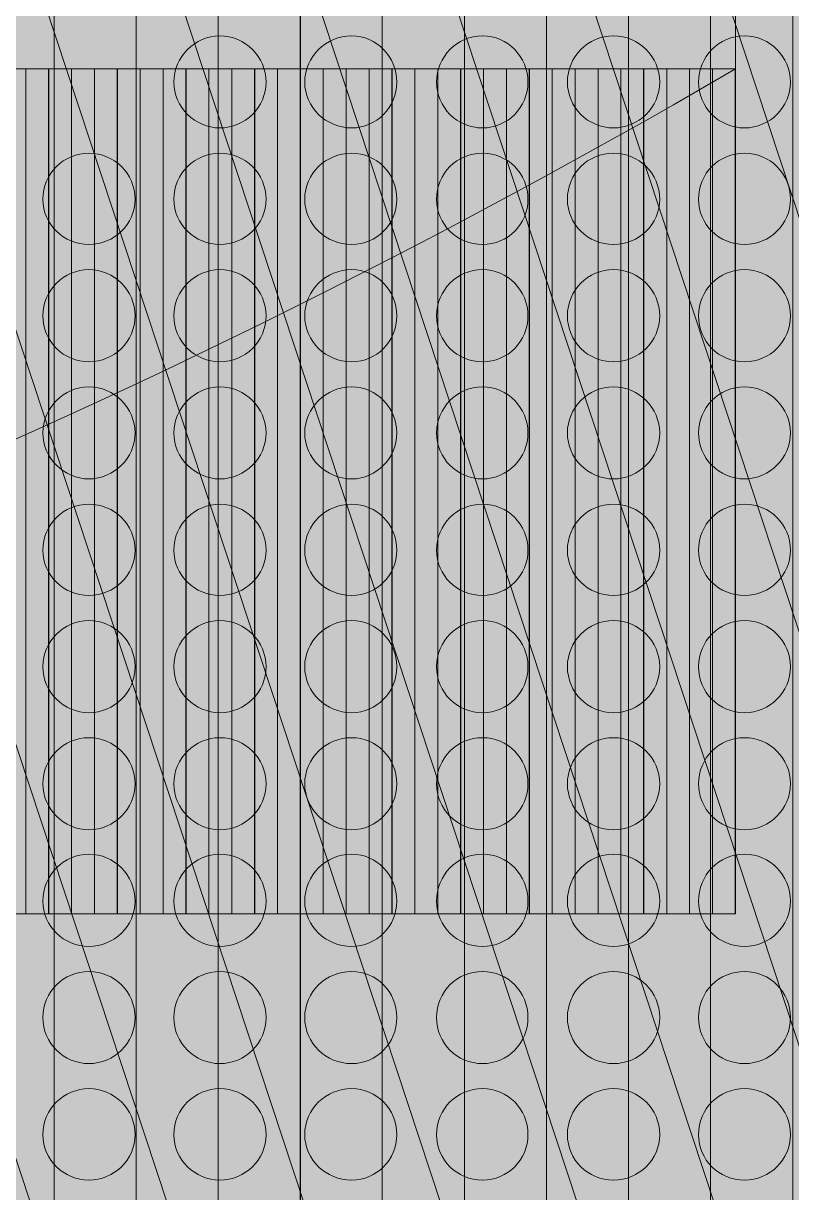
# Model space of a CAD drawing. Header units: inches. Extents: x 243 to 900, y -519 to -86.
# Drawn here: x 530.91 to 545.41, y -261.66 to -239.6 of the extents above; entities that cross this region are included whole.
import ezdxf

# ---------------------------------------------------------------- set-up
doc = ezdxf.new("R2010")
doc.units = ezdxf.units.IN
doc.header["$MEASUREMENT"] = 0
doc.layers.add('Layer 1', color=7, linetype='Continuous')

# ---------------------------------------------------------------- blocks, each defined once
blk = doc.blocks.new('block 3')
at = {"layer": 'Layer 1', "lineweight": 0}
blk.add_open_spline([(898.138, -484.267), (898.138, -494.991), (889.368, -503.763), (878.645, -503.763), (878.645, -503.763), (266.12, -503.763), (266.12, -503.763), (255.397, -503.763), (246.624, -494.991), (246.624, -484.267), (246.624, -484.267), (246.624, -108.507), (246.624, -108.507), (246.624, -97.783), (255.397, -89.011), (266.12, -89.011), (266.12, -89.011), (878.645, -89.011), (878.645, -89.011), (889.368, -89.011), (898.138, -97.783), (898.138, -108.507), (898.138, -108.507), (898.138, -484.267), (898.138, -484.267)], degree=3, knots=[0, 0, 0, 0, 1, 1, 1, 2, 2, 2, 3, 3, 3, 4, 4, 4, 5, 5, 5, 6, 6, 6, 7, 7, 7, 8, 8, 8, 8], dxfattribs=at)
blk = doc.blocks.new('block 2')
at = {"layer": 'Layer 1'}
blk.add_blockref('block 3', (0, 0), dxfattribs=at)
blk = doc.blocks.new('block 51')
at = {"layer": 'Layer 1', "lineweight": 0}
for points in [[(535.486, -240.703), (535.486, -241.174), (535.089, -241.569), (534.616, -241.569), (534.143, -241.569), (533.746, -241.174), (533.746, -240.703), (533.746, -240.228), (534.143, -239.831), (534.616, -239.831), (535.089, -239.831), (535.486, -240.228), (535.486, -240.703)], [(537.955, -240.703), (537.955, -241.174), (537.572, -241.569), (537.104, -241.569), (536.615, -241.569), (536.216, -241.174), (536.216, -240.703), (536.216, -240.228), (536.615, -239.831), (537.104, -239.831), (537.572, -239.831), (537.955, -240.228), (537.955, -240.703)], [(540.43, -240.703), (540.43, -241.174), (540.049, -241.569), (539.573, -241.569), (539.087, -241.569), (538.706, -241.174), (538.706, -240.703), (538.706, -240.228), (539.087, -239.831), (539.573, -239.831), (540.049, -239.831), (540.43, -240.228), (540.43, -240.703)], [(542.918, -240.703), (542.918, -241.174), (542.521, -241.569), (542.048, -241.569), (541.559, -241.569), (541.175, -241.174), (541.175, -240.703), (541.175, -240.228), (541.559, -239.831), (542.048, -239.831), (542.521, -239.831), (542.918, -240.228), (542.918, -240.703)], [(545.387, -240.703), (545.387, -241.174), (544.993, -241.569), (544.517, -241.569), (544.031, -241.569), (543.65, -241.174), (543.65, -240.703), (543.65, -240.228), (544.031, -239.831), (544.517, -239.831), (544.993, -239.831), (545.387, -240.228), (545.387, -240.703)]]:
    blk.add_open_spline(points, degree=3, knots=[0, 0, 0, 0, 1, 1, 1, 2, 2, 2, 3, 3, 3, 4, 4, 4, 4], dxfattribs=at)
blk = doc.blocks.new('block 52')
at = {"layer": 'Layer 1', "lineweight": 0}
for points in [[(533.014, -242.916), (533.014, -243.388), (532.615, -243.769), (532.141, -243.769), (531.671, -243.769), (531.272, -243.388), (531.272, -242.916), (531.272, -242.426), (531.671, -242.046), (532.141, -242.046), (532.615, -242.046), (533.014, -242.426), (533.014, -242.916)], [(535.486, -242.916), (535.486, -243.388), (535.089, -243.769), (534.616, -243.769), (534.143, -243.769), (533.746, -243.388), (533.746, -242.916), (533.746, -242.426), (534.143, -242.046), (534.616, -242.046), (535.089, -242.046), (535.486, -242.426), (535.486, -242.916)], [(537.955, -242.916), (537.955, -243.388), (537.572, -243.769), (537.104, -243.769), (536.615, -243.769), (536.216, -243.388), (536.216, -242.916), (536.216, -242.426), (536.615, -242.046), (537.104, -242.046), (537.572, -242.046), (537.955, -242.426), (537.955, -242.916)], [(540.43, -242.916), (540.43, -243.388), (540.049, -243.769), (539.573, -243.769), (539.087, -243.769), (538.706, -243.388), (538.706, -242.916), (538.706, -242.426), (539.087, -242.046), (539.573, -242.046), (540.049, -242.046), (540.43, -242.426), (540.43, -242.916)], [(542.918, -242.916), (542.918, -243.388), (542.521, -243.769), (542.048, -243.769), (541.559, -243.769), (541.175, -243.388), (541.175, -242.916), (541.175, -242.426), (541.559, -242.046), (542.048, -242.046), (542.521, -242.046), (542.918, -242.426), (542.918, -242.916)], [(545.387, -242.916), (545.387, -243.388), (544.993, -243.769), (544.517, -243.769), (544.031, -243.769), (543.65, -243.388), (543.65, -242.916), (543.65, -242.426), (544.031, -242.046), (544.517, -242.046), (544.993, -242.046), (545.387, -242.426), (545.387, -242.916)]]:
    blk.add_open_spline(points, degree=3, knots=[0, 0, 0, 0, 1, 1, 1, 2, 2, 2, 3, 3, 3, 4, 4, 4, 4], dxfattribs=at)
blk = doc.blocks.new('block 53')
at = {"layer": 'Layer 1', "lineweight": 0}
for points in [[(533.014, -245.111), (533.014, -245.6), (532.615, -245.982), (532.141, -245.982), (531.671, -245.982), (531.272, -245.6), (531.272, -245.111), (531.272, -244.64), (531.671, -244.242), (532.141, -244.242), (532.615, -244.242), (533.014, -244.64), (533.014, -245.111)], [(535.486, -245.111), (535.486, -245.6), (535.089, -245.982), (534.616, -245.982), (534.143, -245.982), (533.746, -245.6), (533.746, -245.111), (533.746, -244.64), (534.143, -244.242), (534.616, -244.242), (535.089, -244.242), (535.486, -244.64), (535.486, -245.111)], [(537.955, -245.111), (537.955, -245.6), (537.572, -245.982), (537.104, -245.982), (536.615, -245.982), (536.216, -245.6), (536.216, -245.111), (536.216, -244.64), (536.615, -244.242), (537.104, -244.242), (537.572, -244.242), (537.955, -244.64), (537.955, -245.111)], [(540.43, -245.111), (540.43, -245.6), (540.049, -245.982), (539.573, -245.982), (539.087, -245.982), (538.706, -245.6), (538.706, -245.111), (538.706, -244.64), (539.087, -244.242), (539.573, -244.242), (540.049, -244.242), (540.43, -244.64), (540.43, -245.111)], [(542.918, -245.111), (542.918, -245.6), (542.521, -245.982), (542.048, -245.982), (541.559, -245.982), (541.175, -245.6), (541.175, -245.111), (541.175, -244.64), (541.559, -244.242), (542.048, -244.242), (542.521, -244.242), (542.918, -244.64), (542.918, -245.111)], [(545.387, -245.111), (545.387, -245.6), (544.993, -245.982), (544.517, -245.982), (544.031, -245.982), (543.65, -245.6), (543.65, -245.111), (543.65, -244.64), (544.031, -244.242), (544.517, -244.242), (544.993, -244.242), (545.387, -244.64), (545.387, -245.111)]]:
    blk.add_open_spline(points, degree=3, knots=[0, 0, 0, 0, 1, 1, 1, 2, 2, 2, 3, 3, 3, 4, 4, 4, 4], dxfattribs=at)
blk = doc.blocks.new('block 54')
at = {"layer": 'Layer 1', "lineweight": 0}
for points in [[(533.014, -247.325), (533.014, -247.797), (532.615, -248.193), (532.141, -248.193), (531.671, -248.193), (531.272, -247.797), (531.272, -247.325), (531.272, -246.852), (531.671, -246.455), (532.141, -246.455), (532.615, -246.455), (533.014, -246.852), (533.014, -247.325)], [(535.486, -247.325), (535.486, -247.797), (535.089, -248.193), (534.616, -248.193), (534.143, -248.193), (533.746, -247.797), (533.746, -247.325), (533.746, -246.852), (534.143, -246.455), (534.616, -246.455), (535.089, -246.455), (535.486, -246.852), (535.486, -247.325)], [(537.955, -247.325), (537.955, -247.797), (537.572, -248.193), (537.104, -248.193), (536.615, -248.193), (536.216, -247.797), (536.216, -247.325), (536.216, -246.852), (536.615, -246.455), (537.104, -246.455), (537.572, -246.455), (537.955, -246.852), (537.955, -247.325)], [(540.43, -247.325), (540.43, -247.797), (540.049, -248.193), (539.573, -248.193), (539.087, -248.193), (538.706, -247.797), (538.706, -247.325), (538.706, -246.852), (539.087, -246.455), (539.573, -246.455), (540.049, -246.455), (540.43, -246.852), (540.43, -247.325)], [(542.918, -247.325), (542.918, -247.797), (542.521, -248.193), (542.048, -248.193), (541.559, -248.193), (541.175, -247.797), (541.175, -247.325), (541.175, -246.852), (541.559, -246.455), (542.048, -246.455), (542.521, -246.455), (542.918, -246.852), (542.918, -247.325)], [(545.387, -247.325), (545.387, -247.797), (544.993, -248.193), (544.517, -248.193), (544.031, -248.193), (543.65, -247.797), (543.65, -247.325), (543.65, -246.852), (544.031, -246.455), (544.517, -246.455), (544.993, -246.455), (545.387, -246.852), (545.387, -247.325)]]:
    blk.add_open_spline(points, degree=3, knots=[0, 0, 0, 0, 1, 1, 1, 2, 2, 2, 3, 3, 3, 4, 4, 4, 4], dxfattribs=at)
blk = doc.blocks.new('block 55')
at = {"layer": 'Layer 1', "lineweight": 0}
for points in [[(533.014, -249.538), (533.014, -250.011), (532.615, -250.392), (532.141, -250.392), (531.671, -250.392), (531.272, -250.011), (531.272, -249.538), (531.272, -249.047), (531.671, -248.669), (532.141, -248.669), (532.615, -248.669), (533.014, -249.047), (533.014, -249.538)], [(535.486, -249.538), (535.486, -250.011), (535.089, -250.392), (534.616, -250.392), (534.143, -250.392), (533.746, -250.011), (533.746, -249.538), (533.746, -249.047), (534.143, -248.669), (534.616, -248.669), (535.089, -248.669), (535.486, -249.047), (535.486, -249.538)], [(537.955, -249.538), (537.955, -250.011), (537.572, -250.392), (537.104, -250.392), (536.615, -250.392), (536.216, -250.011), (536.216, -249.538), (536.216, -249.047), (536.615, -248.669), (537.104, -248.669), (537.572, -248.669), (537.955, -249.047), (537.955, -249.538)], [(540.43, -249.538), (540.43, -250.011), (540.049, -250.392), (539.573, -250.392), (539.087, -250.392), (538.706, -250.011), (538.706, -249.538), (538.706, -249.047), (539.087, -248.669), (539.573, -248.669), (540.049, -248.669), (540.43, -249.047), (540.43, -249.538)], [(542.918, -249.538), (542.918, -250.011), (542.521, -250.392), (542.048, -250.392), (541.559, -250.392), (541.175, -250.011), (541.175, -249.538), (541.175, -249.047), (541.559, -248.669), (542.048, -248.669), (542.521, -248.669), (542.918, -249.047), (542.918, -249.538)], [(545.387, -249.538), (545.387, -250.011), (544.993, -250.392), (544.517, -250.392), (544.031, -250.392), (543.65, -250.011), (543.65, -249.538), (543.65, -249.047), (544.031, -248.669), (544.517, -248.669), (544.993, -248.669), (545.387, -249.047), (545.387, -249.538)]]:
    blk.add_open_spline(points, degree=3, knots=[0, 0, 0, 0, 1, 1, 1, 2, 2, 2, 3, 3, 3, 4, 4, 4, 4], dxfattribs=at)
blk = doc.blocks.new('block 56')
at = {"layer": 'Layer 1', "lineweight": 0}
for points in [[(533.014, -251.734), (533.014, -252.221), (532.615, -252.604), (532.141, -252.604), (531.671, -252.604), (531.272, -252.221), (531.272, -251.734), (531.272, -251.261), (531.671, -250.864), (532.141, -250.864), (532.615, -250.864), (533.014, -251.261), (533.014, -251.734)], [(535.486, -251.734), (535.486, -252.221), (535.089, -252.604), (534.616, -252.604), (534.143, -252.604), (533.746, -252.221), (533.746, -251.734), (533.746, -251.261), (534.143, -250.864), (534.616, -250.864), (535.089, -250.864), (535.486, -251.261), (535.486, -251.734)], [(537.955, -251.734), (537.955, -252.221), (537.572, -252.604), (537.104, -252.604), (536.615, -252.604), (536.216, -252.221), (536.216, -251.734), (536.216, -251.261), (536.615, -250.864), (537.104, -250.864), (537.572, -250.864), (537.955, -251.261), (537.955, -251.734)], [(540.43, -251.734), (540.43, -252.221), (540.049, -252.604), (539.573, -252.604), (539.087, -252.604), (538.706, -252.221), (538.706, -251.734), (538.706, -251.261), (539.087, -250.864), (539.573, -250.864), (540.049, -250.864), (540.43, -251.261), (540.43, -251.734)], [(542.918, -251.734), (542.918, -252.221), (542.521, -252.604), (542.048, -252.604), (541.559, -252.604), (541.175, -252.221), (541.175, -251.734), (541.175, -251.261), (541.559, -250.864), (542.048, -250.864), (542.521, -250.864), (542.918, -251.261), (542.918, -251.734)], [(545.387, -251.734), (545.387, -252.221), (544.993, -252.604), (544.517, -252.604), (544.031, -252.604), (543.65, -252.221), (543.65, -251.734), (543.65, -251.261), (544.031, -250.864), (544.517, -250.864), (544.993, -250.864), (545.387, -251.261), (545.387, -251.734)]]:
    blk.add_open_spline(points, degree=3, knots=[0, 0, 0, 0, 1, 1, 1, 2, 2, 2, 3, 3, 3, 4, 4, 4, 4], dxfattribs=at)
blk = doc.blocks.new('block 57')
at = {"layer": 'Layer 1', "lineweight": 0}
for points in [[(533.014, -253.946), (533.014, -254.42), (532.615, -254.815), (532.141, -254.815), (531.671, -254.815), (531.272, -254.42), (531.272, -253.946), (531.272, -253.46), (531.671, -253.077), (532.141, -253.077), (532.615, -253.077), (533.014, -253.46), (533.014, -253.946)], [(535.486, -253.946), (535.486, -254.42), (535.089, -254.815), (534.616, -254.815), (534.143, -254.815), (533.746, -254.42), (533.746, -253.946), (533.746, -253.46), (534.143, -253.077), (534.616, -253.077), (535.089, -253.077), (535.486, -253.46), (535.486, -253.946)], [(537.955, -253.946), (537.955, -254.42), (537.572, -254.815), (537.104, -254.815), (536.615, -254.815), (536.216, -254.42), (536.216, -253.946), (536.216, -253.46), (536.615, -253.077), (537.104, -253.077), (537.572, -253.077), (537.955, -253.46), (537.955, -253.946)], [(540.43, -253.946), (540.43, -254.42), (540.049, -254.815), (539.573, -254.815), (539.087, -254.815), (538.706, -254.42), (538.706, -253.946), (538.706, -253.46), (539.087, -253.077), (539.573, -253.077), (540.049, -253.077), (540.43, -253.46), (540.43, -253.946)], [(542.918, -253.946), (542.918, -254.42), (542.521, -254.815), (542.048, -254.815), (541.559, -254.815), (541.175, -254.42), (541.175, -253.946), (541.175, -253.46), (541.559, -253.077), (542.048, -253.077), (542.521, -253.077), (542.918, -253.46), (542.918, -253.946)], [(545.387, -253.946), (545.387, -254.42), (544.993, -254.815), (544.517, -254.815), (544.031, -254.815), (543.65, -254.42), (543.65, -253.946), (543.65, -253.46), (544.031, -253.077), (544.517, -253.077), (544.993, -253.077), (545.387, -253.46), (545.387, -253.946)]]:
    blk.add_open_spline(points, degree=3, knots=[0, 0, 0, 0, 1, 1, 1, 2, 2, 2, 3, 3, 3, 4, 4, 4, 4], dxfattribs=at)
blk = doc.blocks.new('block 58')
at = {"layer": 'Layer 1', "lineweight": 0}
for points in [[(533.014, -256.161), (533.014, -256.634), (532.615, -257.015), (532.141, -257.015), (531.671, -257.015), (531.272, -256.634), (531.272, -256.161), (531.272, -255.672), (531.671, -255.275), (532.141, -255.275), (532.615, -255.275), (533.014, -255.672), (533.014, -256.161)], [(535.486, -256.161), (535.486, -256.634), (535.089, -257.015), (534.616, -257.015), (534.143, -257.015), (533.746, -256.634), (533.746, -256.161), (533.746, -255.672), (534.143, -255.275), (534.616, -255.275), (535.089, -255.275), (535.486, -255.672), (535.486, -256.161)], [(537.955, -256.161), (537.955, -256.634), (537.572, -257.015), (537.104, -257.015), (536.615, -257.015), (536.216, -256.634), (536.216, -256.161), (536.216, -255.672), (536.615, -255.275), (537.104, -255.275), (537.572, -255.275), (537.955, -255.672), (537.955, -256.161)], [(540.43, -256.161), (540.43, -256.634), (540.049, -257.015), (539.573, -257.015), (539.087, -257.015), (538.706, -256.634), (538.706, -256.161), (538.706, -255.672), (539.087, -255.275), (539.573, -255.275), (540.049, -255.275), (540.43, -255.672), (540.43, -256.161)], [(542.918, -256.161), (542.918, -256.634), (542.521, -257.015), (542.048, -257.015), (541.559, -257.015), (541.175, -256.634), (541.175, -256.161), (541.175, -255.672), (541.559, -255.275), (542.048, -255.275), (542.521, -255.275), (542.918, -255.672), (542.918, -256.161)], [(545.387, -256.161), (545.387, -256.634), (544.993, -257.015), (544.517, -257.015), (544.031, -257.015), (543.65, -256.634), (543.65, -256.161), (543.65, -255.672), (544.031, -255.275), (544.517, -255.275), (544.993, -255.275), (545.387, -255.672), (545.387, -256.161)]]:
    blk.add_open_spline(points, degree=3, knots=[0, 0, 0, 0, 1, 1, 1, 2, 2, 2, 3, 3, 3, 4, 4, 4, 4], dxfattribs=at)
blk = doc.blocks.new('block 59')
at = {"layer": 'Layer 1', "lineweight": 0}
for points in [[(533.014, -258.357), (533.014, -258.844), (532.615, -259.226), (532.141, -259.226), (531.671, -259.226), (531.272, -258.844), (531.272, -258.357), (531.272, -257.869), (531.671, -257.488), (532.141, -257.488), (532.615, -257.488), (533.014, -257.869), (533.014, -258.357)], [(535.486, -258.357), (535.486, -258.844), (535.089, -259.226), (534.616, -259.226), (534.143, -259.226), (533.746, -258.844), (533.746, -258.357), (533.746, -257.869), (534.143, -257.488), (534.616, -257.488), (535.089, -257.488), (535.486, -257.869), (535.486, -258.357)], [(537.955, -258.357), (537.955, -258.844), (537.572, -259.226), (537.104, -259.226), (536.615, -259.226), (536.216, -258.844), (536.216, -258.357), (536.216, -257.869), (536.615, -257.488), (537.104, -257.488), (537.572, -257.488), (537.955, -257.869), (537.955, -258.357)], [(540.43, -258.357), (540.43, -258.844), (540.049, -259.226), (539.573, -259.226), (539.087, -259.226), (538.706, -258.844), (538.706, -258.357), (538.706, -257.869), (539.087, -257.488), (539.573, -257.488), (540.049, -257.488), (540.43, -257.869), (540.43, -258.357)], [(542.918, -258.357), (542.918, -258.844), (542.521, -259.226), (542.048, -259.226), (541.559, -259.226), (541.175, -258.844), (541.175, -258.357), (541.175, -257.869), (541.559, -257.488), (542.048, -257.488), (542.521, -257.488), (542.918, -257.869), (542.918, -258.357)], [(545.387, -258.357), (545.387, -258.844), (544.993, -259.226), (544.517, -259.226), (544.031, -259.226), (543.65, -258.844), (543.65, -258.357), (543.65, -257.869), (544.031, -257.488), (544.517, -257.488), (544.993, -257.488), (545.387, -257.869), (545.387, -258.357)]]:
    blk.add_open_spline(points, degree=3, knots=[0, 0, 0, 0, 1, 1, 1, 2, 2, 2, 3, 3, 3, 4, 4, 4, 4], dxfattribs=at)
blk = doc.blocks.new('block 60')
at = {"layer": 'Layer 1', "lineweight": 0}
for points in [[(533.014, -260.568), (533.014, -261.041), (532.615, -261.425), (532.141, -261.425), (531.671, -261.425), (531.272, -261.041), (531.272, -260.568), (531.272, -260.082), (531.671, -259.699), (532.141, -259.699), (532.615, -259.699), (533.014, -260.082), (533.014, -260.568)], [(535.486, -260.568), (535.486, -261.041), (535.089, -261.425), (534.616, -261.425), (534.143, -261.425), (533.746, -261.041), (533.746, -260.568), (533.746, -260.082), (534.143, -259.699), (534.616, -259.699), (535.089, -259.699), (535.486, -260.082), (535.486, -260.568)], [(537.955, -260.568), (537.955, -261.041), (537.572, -261.425), (537.104, -261.425), (536.615, -261.425), (536.216, -261.041), (536.216, -260.568), (536.216, -260.082), (536.615, -259.699), (537.104, -259.699), (537.572, -259.699), (537.955, -260.082), (537.955, -260.568)], [(540.43, -260.568), (540.43, -261.041), (540.049, -261.425), (539.573, -261.425), (539.087, -261.425), (538.706, -261.041), (538.706, -260.568), (538.706, -260.082), (539.087, -259.699), (539.573, -259.699), (540.049, -259.699), (540.43, -260.082), (540.43, -260.568)], [(542.918, -260.568), (542.918, -261.041), (542.521, -261.425), (542.048, -261.425), (541.559, -261.425), (541.175, -261.041), (541.175, -260.568), (541.175, -260.082), (541.559, -259.699), (542.048, -259.699), (542.521, -259.699), (542.918, -260.082), (542.918, -260.568)], [(545.387, -260.568), (545.387, -261.041), (544.993, -261.425), (544.517, -261.425), (544.031, -261.425), (543.65, -261.041), (543.65, -260.568), (543.65, -260.082), (544.031, -259.699), (544.517, -259.699), (544.993, -259.699), (545.387, -260.082), (545.387, -260.568)]]:
    blk.add_open_spline(points, degree=3, knots=[0, 0, 0, 0, 1, 1, 1, 2, 2, 2, 3, 3, 3, 4, 4, 4, 4], dxfattribs=at)
blk = doc.blocks.new('block 5')
at = {"layer": 'Layer 1'}
for name in ['block 51', 'block 52', 'block 53', 'block 54', 'block 55', 'block 56', 'block 57', 'block 58', 'block 59', 'block 60']:
    blk.add_blockref(name, (0, 0), dxfattribs=at)
blk = doc.blocks.new('block 4')
at = {"layer": 'Layer 1'}
blk.add_blockref('block 5', (0, 0), dxfattribs=at)
blk = doc.blocks.new('block 286')
at = {"layer": 'Layer 1', "true_color": 0x1281c4}
h = blk.add_hatch(color=142, dxfattribs=at)
h.dxf.hatch_style = 2
h.paths.add_polyline_path([(545.2, -312.554), (497.174, -167.129), (499.757, -167.129), (547.78, -312.554)])
at = {"layer": 'Layer 1', "true_color": 0x1380c3}
h = blk.add_hatch(color=142, dxfattribs=at)
h.dxf.hatch_style = 2
h.paths.add_polyline_path([(547.78, -312.554), (499.757, -167.129), (502.337, -167.129), (550.36, -312.554)])
at = {"layer": 'Layer 1', "true_color": 0x1580c2}
h = blk.add_hatch(color=142, dxfattribs=at)
h.dxf.hatch_style = 2
h.paths.add_polyline_path([(550.36, -312.554), (502.337, -167.129), (504.92, -167.129), (552.943, -312.554)])
at = {"layer": 'Layer 1', "true_color": 0x187fc2}
h = blk.add_hatch(color=152, dxfattribs=at)
h.dxf.hatch_style = 2
h.paths.add_polyline_path([(552.943, -312.554), (504.92, -167.129), (507.501, -167.129), (555.524, -312.554)])
at = {"layer": 'Layer 1', "true_color": 0x177dc1}
h = blk.add_hatch(color=152, dxfattribs=at)
h.dxf.hatch_style = 2
h.paths.add_polyline_path([(555.524, -312.554), (507.501, -167.129), (510.081, -167.129), (558.104, -312.554)])
at = {"layer": 'Layer 1', "true_color": 0x127cc0}
h = blk.add_hatch(color=152, dxfattribs=at)
h.dxf.hatch_style = 2
h.paths.add_polyline_path([(558.104, -312.554), (510.081, -167.129), (512.662, -167.129), (560.687, -312.554)])
at = {"layer": 'Layer 1', "true_color": 0x167bbf}
h = blk.add_hatch(color=152, dxfattribs=at)
h.dxf.hatch_style = 2
h.paths.add_polyline_path([(560.687, -312.554), (512.662, -167.129), (515.245, -167.129), (563.268, -312.554)])
at = {"layer": 'Layer 1', "true_color": 0x157abf}
h = blk.add_hatch(color=152, dxfattribs=at)
h.dxf.hatch_style = 2
h.paths.add_polyline_path([(563.268, -312.554), (515.245, -167.129), (517.825, -167.129), (565.848, -312.554)])
at = {"layer": 'Layer 1', "true_color": 0x1479be}
h = blk.add_hatch(color=152, dxfattribs=at)
h.dxf.hatch_style = 2
h.paths.add_polyline_path([(565.848, -312.554), (517.825, -167.129), (520.408, -167.129), (568.431, -312.554)])
at = {"layer": 'Layer 1', "true_color": 0x1279be}
h = blk.add_hatch(color=152, dxfattribs=at)
h.dxf.hatch_style = 2
h.paths.add_polyline_path([(568.431, -312.554), (520.408, -167.129), (522.989, -167.129), (571.011, -312.554)])
at = {"layer": 'Layer 1', "lineweight": 0}
for points in [[(545.2, -312.554), (497.174, -167.129), (499.757, -167.129), (547.78, -312.554), (545.2, -312.554)], [(547.78, -312.554), (499.757, -167.129), (502.337, -167.129), (550.36, -312.554), (547.78, -312.554)], [(550.36, -312.554), (502.337, -167.129), (504.92, -167.129), (552.943, -312.554), (550.36, -312.554)], [(552.943, -312.554), (504.92, -167.129), (507.501, -167.129), (555.524, -312.554), (552.943, -312.554)], [(555.524, -312.554), (507.501, -167.129), (510.081, -167.129), (558.104, -312.554), (555.524, -312.554)], [(558.104, -312.554), (510.081, -167.129), (512.662, -167.129), (560.687, -312.554), (558.104, -312.554)], [(560.687, -312.554), (512.662, -167.129), (515.245, -167.129), (563.268, -312.554), (560.687, -312.554)], [(563.268, -312.554), (515.245, -167.129), (517.825, -167.129), (565.848, -312.554), (563.268, -312.554)], [(565.848, -312.554), (517.825, -167.129), (520.408, -167.129), (568.431, -312.554), (565.848, -312.554)], [(568.431, -312.554), (520.408, -167.129), (522.989, -167.129), (571.011, -312.554), (568.431, -312.554)]]:
    blk.add_lwpolyline(points, dxfattribs=at)
blk.add_open_spline([(481.091, -199.266), (481.091, -199.266), (582.602, -199.266), (582.602, -199.266), (582.602, -199.266), (582.602, -167.129), (582.602, -167.129), (582.602, -167.129), (476.726, -167.129), (476.726, -167.129), (455.041, -167.129), (437.462, -184.708), (437.462, -206.393), (437.462, -206.393), (437.462, -215.646), (437.462, -215.646), (437.462, -224.775), (440.587, -233.174), (445.814, -239.84), (440.587, -246.511), (437.462, -254.905), (437.462, -264.037), (437.462, -264.037), (437.462, -273.289), (437.462, -273.289), (437.462, -294.974), (455.041, -312.553), (476.726, -312.553), (476.726, -312.553), (552.507, -312.553), (552.507, -312.553), (552.507, -312.553), (557.61, -312.553), (557.61, -312.553), (557.61, -312.553), (582.602, -312.553), (582.602, -312.553), (582.602, -312.553), (582.602, -205.692), (582.602, -205.692), (582.602, -205.692), (552.507, -205.692), (552.507, -205.692), (552.507, -205.692), (552.507, -280.885), (552.507, -280.885), (552.507, -280.885), (481.091, -280.885), (481.091, -280.885), (474.328, -280.885), (468.85, -275.403), (468.85, -268.641), (468.85, -261.879), (474.328, -256.399), (481.091, -256.399), (481.091, -256.399), (544.345, -256.399), (544.345, -256.399), (544.345, -256.399), (544.345, -223.751), (544.345, -223.751), (544.345, -223.751), (481.091, -223.751), (481.091, -223.751), (474.328, -223.751), (468.85, -218.27), (468.85, -211.507), (468.85, -204.748), (474.328, -199.266), (481.091, -199.266)], degree=3, knots=[0, 0, 0, 0, 1, 1, 1, 2, 2, 2, 3, 3, 3, 4, 4, 4, 5, 5, 5, 6, 6, 6, 7, 7, 7, 8, 8, 8, 9, 9, 9, 10, 10, 10, 11, 11, 11, 12, 12, 12, 13, 13, 13, 14, 14, 14, 15, 15, 15, 16, 16, 16, 17, 17, 17, 18, 18, 18, 19, 19, 19, 20, 20, 20, 21, 21, 21, 22, 22, 22, 23, 23, 23, 23], dxfattribs=at)
blk = doc.blocks.new('block 285')
at = {"layer": 'Layer 1'}
blk.add_blockref('block 286', (0, 0), dxfattribs=at)
blk = doc.blocks.new('block 284')
at = {"layer": 'Layer 1'}
blk.add_blockref('block 285', (0, 0), dxfattribs=at)
blk = doc.blocks.new('block 287')
at = {"layer": 'Layer 1', "true_color": 0x167bbf}
h = blk.add_hatch(color=152, dxfattribs=at)
h.dxf.hatch_style = 2
h.paths.add_polyline_path([(530.949, -256.399), (530.518, -256.399), (530.518, -240.452), (530.949, -240.452)])
at = {"layer": 'Layer 1', "true_color": 0x157abf}
h = blk.add_hatch(color=152, dxfattribs=at)
h.dxf.hatch_style = 2
h.paths.add_polyline_path([(531.38, -256.399), (530.949, -256.399), (530.949, -240.452), (531.38, -240.452)])
at = {"layer": 'Layer 1', "true_color": 0x1479be}
h = blk.add_hatch(color=152, dxfattribs=at)
h.dxf.hatch_style = 2
h.paths.add_polyline_path([(531.814, -256.399), (531.383, -256.399), (531.383, -240.452), (531.814, -240.452)])
at = {"layer": 'Layer 1', "true_color": 0x1279be}
h = blk.add_hatch(color=152, dxfattribs=at)
h.dxf.hatch_style = 2
h.paths.add_polyline_path([(532.245, -256.399), (531.814, -256.399), (531.814, -240.452), (532.245, -240.452)])
at = {"layer": 'Layer 1', "true_color": 0x1479be}
h = blk.add_hatch(color=152, dxfattribs=at)
h.dxf.hatch_style = 2
h.paths.add_polyline_path([(532.678, -256.399), (532.245, -256.399), (532.245, -240.452), (532.678, -240.452)])
at = {"layer": 'Layer 1', "true_color": 0x0b77bd}
h = blk.add_hatch(color=152, dxfattribs=at)
h.dxf.hatch_style = 2
h.paths.add_polyline_path([(533.112, -256.399), (532.681, -256.399), (532.681, -240.452), (533.112, -240.452)])
at = {"layer": 'Layer 1', "true_color": 0x0e75bb}
h = blk.add_hatch(color=152, dxfattribs=at)
h.dxf.hatch_style = 2
h.paths.add_polyline_path([(533.543, -256.399), (533.112, -256.399), (533.112, -240.452), (533.543, -240.452)])
h = blk.add_hatch(color=152, dxfattribs=at)
h.dxf.hatch_style = 2
h.paths.add_polyline_path([(533.971, -256.399), (533.543, -256.399), (533.543, -240.452), (533.971, -240.452)])
at = {"layer": 'Layer 1', "true_color": 0x1075bb}
h = blk.add_hatch(color=152, dxfattribs=at)
h.dxf.hatch_style = 2
h.paths.add_polyline_path([(534.407, -256.399), (533.976, -256.399), (533.976, -240.452), (534.407, -240.452)])
at = {"layer": 'Layer 1', "true_color": 0x1773b9}
h = blk.add_hatch(color=152, dxfattribs=at)
h.dxf.hatch_style = 2
h.paths.add_polyline_path([(534.838, -256.399), (534.407, -256.399), (534.407, -240.452), (534.838, -240.452)])
at = {"layer": 'Layer 1', "true_color": 0x1272b9}
h = blk.add_hatch(color=152, dxfattribs=at)
h.dxf.hatch_style = 2
h.paths.add_polyline_path([(535.269, -256.399), (534.838, -256.399), (534.838, -240.452), (535.269, -240.452)])
at = {"layer": 'Layer 1', "true_color": 0x1171b8}
h = blk.add_hatch(color=152, dxfattribs=at)
h.dxf.hatch_style = 2
h.paths.add_polyline_path([(535.703, -256.399), (535.272, -256.399), (535.272, -240.452), (535.703, -240.452)])
at = {"layer": 'Layer 1', "true_color": 0x1470b7}
h = blk.add_hatch(color=152, dxfattribs=at)
h.dxf.hatch_style = 2
h.paths.add_polyline_path([(536.134, -256.399), (535.703, -256.399), (535.703, -240.452), (536.134, -240.452)])
at = {"layer": 'Layer 1', "true_color": 0x136fb7}
h = blk.add_hatch(color=152, dxfattribs=at)
h.dxf.hatch_style = 2
h.paths.add_polyline_path([(536.565, -256.399), (536.134, -256.399), (536.134, -240.452), (536.565, -240.452)])
at = {"layer": 'Layer 1', "true_color": 0x166eb6}
h = blk.add_hatch(color=152, dxfattribs=at)
h.dxf.hatch_style = 2
h.paths.add_polyline_path([(536.998, -256.399), (536.567, -256.399), (536.567, -240.452), (536.998, -240.452)])
at = {"layer": 'Layer 1', "true_color": 0x126db5}
h = blk.add_hatch(color=152, dxfattribs=at)
h.dxf.hatch_style = 2
h.paths.add_polyline_path([(537.432, -256.399), (536.998, -256.399), (536.998, -240.452), (537.432, -240.452)])
at = {"layer": 'Layer 1', "true_color": 0x116cb4}
h = blk.add_hatch(color=152, dxfattribs=at)
h.dxf.hatch_style = 2
h.paths.add_polyline_path([(537.86, -256.399), (537.432, -256.399), (537.432, -240.452), (537.86, -240.452)])
at = {"layer": 'Layer 1', "true_color": 0x106bb4}
h = blk.add_hatch(color=152, dxfattribs=at)
h.dxf.hatch_style = 2
h.paths.add_polyline_path([(538.296, -256.399), (537.865, -256.399), (537.865, -240.452), (538.296, -240.452)])
at = {"layer": 'Layer 1', "true_color": 0x136ab3}
h = blk.add_hatch(color=152, dxfattribs=at)
h.dxf.hatch_style = 2
h.paths.add_polyline_path([(538.727, -256.399), (538.296, -256.399), (538.296, -240.452), (538.727, -240.452)])
h = blk.add_hatch(color=152, dxfattribs=at)
h.dxf.hatch_style = 2
h.paths.add_polyline_path([(539.158, -256.399), (538.727, -256.399), (538.727, -240.452), (539.158, -240.452)])
at = {"layer": 'Layer 1', "true_color": 0x1169b0}
h = blk.add_hatch(color=144, dxfattribs=at)
h.dxf.hatch_style = 2
h.paths.add_polyline_path([(539.592, -256.399), (539.161, -256.399), (539.161, -240.452), (539.592, -240.452)])
at = {"layer": 'Layer 1', "true_color": 0x0e68b2}
h = blk.add_hatch(color=152, dxfattribs=at)
h.dxf.hatch_style = 2
h.paths.add_polyline_path([(540.023, -256.399), (539.592, -256.399), (539.592, -240.452), (540.023, -240.452)])
at = {"layer": 'Layer 1', "true_color": 0x1066b0}
h = blk.add_hatch(color=144, dxfattribs=at)
h.dxf.hatch_style = 2
h.paths.add_polyline_path([(540.454, -256.399), (540.023, -256.399), (540.023, -240.452), (540.454, -240.452)])
at = {"layer": 'Layer 1', "true_color": 0x1365af}
h = blk.add_hatch(color=144, dxfattribs=at)
h.dxf.hatch_style = 2
h.paths.add_polyline_path([(540.887, -256.399), (540.456, -256.399), (540.456, -240.452), (540.887, -240.452)])
at = {"layer": 'Layer 1', "true_color": 0x0a65af}
h = blk.add_hatch(color=144, dxfattribs=at)
h.dxf.hatch_style = 2
h.paths.add_polyline_path([(541.318, -256.399), (540.887, -256.399), (540.887, -240.452), (541.318, -240.452)])
at = {"layer": 'Layer 1', "true_color": 0x1063af}
h = blk.add_hatch(color=144, dxfattribs=at)
h.dxf.hatch_style = 2
h.paths.add_polyline_path([(541.755, -256.399), (541.321, -256.399), (541.321, -240.452), (541.755, -240.452)])
at = {"layer": 'Layer 1', "true_color": 0x0f63ac}
h = blk.add_hatch(color=144, dxfattribs=at)
h.dxf.hatch_style = 2
h.paths.add_polyline_path([(542.183, -256.399), (541.755, -256.399), (541.755, -240.452), (542.183, -240.452)])
at = {"layer": 'Layer 1', "true_color": 0x0e61ad}
h = blk.add_hatch(color=144, dxfattribs=at)
h.dxf.hatch_style = 2
h.paths.add_polyline_path([(542.614, -256.399), (542.183, -256.399), (542.183, -240.452), (542.614, -240.452)])
at = {"layer": 'Layer 1', "true_color": 0x1261ab}
h = blk.add_hatch(color=144, dxfattribs=at)
h.dxf.hatch_style = 2
h.paths.add_polyline_path([(543.05, -256.399), (542.619, -256.399), (542.619, -240.452), (543.05, -240.452)])
at = {"layer": 'Layer 1', "true_color": 0x145fac}
h = blk.add_hatch(color=144, dxfattribs=at)
h.dxf.hatch_style = 2
h.paths.add_polyline_path([(543.481, -256.399), (543.05, -256.399), (543.05, -240.452), (543.481, -240.452)])
at = {"layer": 'Layer 1', "true_color": 0x105fa9}
h = blk.add_hatch(color=144, dxfattribs=at)
h.dxf.hatch_style = 2
h.paths.add_polyline_path([(543.912, -256.399), (543.481, -256.399), (543.481, -240.452), (543.912, -240.452)])
at = {"layer": 'Layer 1', "true_color": 0x0c5fa9}
h = blk.add_hatch(color=144, dxfattribs=at)
h.dxf.hatch_style = 2
h.paths.add_polyline_path([(544.345, -256.399), (543.915, -256.399), (543.915, -240.452), (544.345, -240.452)])
h = blk.add_hatch(color=144, dxfattribs=at)
h.dxf.hatch_style = 2
edge = h.paths.add_edge_path()
edge.add_spline(control_points=[(544.343, -256.399), (544.343, -256.399), (544.343, -240.452), (544.343, -240.452), (544.343, -240.452), (544.343, -256.399), (544.343, -256.399)], knot_values=[0, 0, 0, 0, 1, 1, 1, 2, 2, 2, 2], degree=3, periodic=1)
at = {"layer": 'Layer 1', "lineweight": 0}
for points in [[(530.949, -256.399), (530.518, -256.399), (530.518, -240.452), (530.949, -240.452), (530.949, -256.399)], [(531.38, -256.399), (530.949, -256.399), (530.949, -240.452), (531.38, -240.452), (531.38, -256.399)], [(531.814, -256.399), (531.383, -256.399), (531.383, -240.452), (531.814, -240.452), (531.814, -256.399)], [(532.245, -256.399), (531.814, -256.399), (531.814, -240.452), (532.245, -240.452), (532.245, -256.399)], [(532.678, -256.399), (532.245, -256.399), (532.245, -240.452), (532.678, -240.452), (532.678, -256.399)], [(533.112, -256.399), (532.681, -256.399), (532.681, -240.452), (533.112, -240.452), (533.112, -256.399)], [(533.543, -256.399), (533.112, -256.399), (533.112, -240.452), (533.543, -240.452), (533.543, -256.399)], [(533.971, -256.399), (533.543, -256.399), (533.543, -240.452), (533.971, -240.452), (533.971, -256.399)], [(534.407, -256.399), (533.976, -256.399), (533.976, -240.452), (534.407, -240.452), (534.407, -256.399)], [(534.838, -256.399), (534.407, -256.399), (534.407, -240.452), (534.838, -240.452), (534.838, -256.399)], [(535.269, -256.399), (534.838, -256.399), (534.838, -240.452), (535.269, -240.452), (535.269, -256.399)], [(535.703, -256.399), (535.272, -256.399), (535.272, -240.452), (535.703, -240.452), (535.703, -256.399)], [(536.134, -256.399), (535.703, -256.399), (535.703, -240.452), (536.134, -240.452), (536.134, -256.399)], [(536.565, -256.399), (536.134, -256.399), (536.134, -240.452), (536.565, -240.452), (536.565, -256.399)], [(536.998, -256.399), (536.567, -256.399), (536.567, -240.452), (536.998, -240.452), (536.998, -256.399)], [(537.432, -256.399), (536.998, -256.399), (536.998, -240.452), (537.432, -240.452), (537.432, -256.399)], [(537.86, -256.399), (537.432, -256.399), (537.432, -240.452), (537.86, -240.452), (537.86, -256.399)], [(538.296, -256.399), (537.865, -256.399), (537.865, -240.452), (538.296, -240.452), (538.296, -256.399)], [(538.727, -256.399), (538.296, -256.399), (538.296, -240.452), (538.727, -240.452), (538.727, -256.399)], [(539.158, -256.399), (538.727, -256.399), (538.727, -240.452), (539.158, -240.452), (539.158, -256.399)], [(539.592, -256.399), (539.161, -256.399), (539.161, -240.452), (539.592, -240.452), (539.592, -256.399)], [(540.023, -256.399), (539.592, -256.399), (539.592, -240.452), (540.023, -240.452), (540.023, -256.399)], [(540.454, -256.399), (540.023, -256.399), (540.023, -240.452), (540.454, -240.452), (540.454, -256.399)], [(540.887, -256.399), (540.456, -256.399), (540.456, -240.452), (540.887, -240.452), (540.887, -256.399)], [(541.318, -256.399), (540.887, -256.399), (540.887, -240.452), (541.318, -240.452), (541.318, -256.399)], [(541.755, -256.399), (541.321, -256.399), (541.321, -240.452), (541.755, -240.452), (541.755, -256.399)], [(542.183, -256.399), (541.755, -256.399), (541.755, -240.452), (542.183, -240.452), (542.183, -256.399)], [(542.614, -256.399), (542.183, -256.399), (542.183, -240.452), (542.614, -240.452), (542.614, -256.399)], [(543.05, -256.399), (542.619, -256.399), (542.619, -240.452), (543.05, -240.452), (543.05, -256.399)], [(543.481, -256.399), (543.05, -256.399), (543.05, -240.452), (543.481, -240.452), (543.481, -256.399)], [(543.912, -256.399), (543.481, -256.399), (543.481, -240.452), (543.912, -240.452), (543.912, -256.399)], [(544.345, -256.399), (543.915, -256.399), (543.915, -240.452), (544.345, -240.452), (544.345, -256.399)]]:
    blk.add_lwpolyline(points, dxfattribs=at)
for points, knots in [([(503.858, -256.399), (503.858, -256.399), (544.345, -256.399), (544.345, -256.399), (544.345, -256.399), (544.345, -240.456), (544.345, -240.456), (531.919, -247.712), (518.306, -253.151), (503.858, -256.399)], [0, 0, 0, 0, 1, 1, 1, 2, 2, 2, 3, 3, 3, 3]), ([(544.343, -256.399), (544.343, -256.399), (544.343, -240.452), (544.343, -240.452), (544.343, -240.452), (544.343, -256.399), (544.343, -256.399)], [0, 0, 0, 0, 1, 1, 1, 2, 2, 2, 2])]:
    blk.add_open_spline(points, degree=3, knots=knots, dxfattribs=at)
blk = doc.blocks.new('block 288')
at = {"layer": 'Layer 1', "true_color": 0x177dc1}
h = blk.add_hatch(color=152, dxfattribs=at)
h.dxf.hatch_style = 2
h.paths.add_polyline_path([(531.486, -312.553), (529.937, -312.553), (529.937, -207.908), (531.486, -207.908)])
at = {"layer": 'Layer 1', "true_color": 0x127cc0}
h = blk.add_hatch(color=152, dxfattribs=at)
h.dxf.hatch_style = 2
h.paths.add_polyline_path([(533.035, -312.553), (531.486, -312.553), (531.486, -207.908), (533.035, -207.908)])
at = {"layer": 'Layer 1', "true_color": 0x167bbf}
h = blk.add_hatch(color=152, dxfattribs=at)
h.dxf.hatch_style = 2
h.paths.add_polyline_path([(534.584, -312.553), (533.035, -312.553), (533.035, -207.908), (534.584, -207.908)])
at = {"layer": 'Layer 1', "true_color": 0x157abf}
h = blk.add_hatch(color=152, dxfattribs=at)
h.dxf.hatch_style = 2
h.paths.add_polyline_path([(536.134, -312.553), (534.584, -312.553), (534.584, -207.908), (536.134, -207.908)])
at = {"layer": 'Layer 1', "true_color": 0x1479be}
h = blk.add_hatch(color=152, dxfattribs=at)
h.dxf.hatch_style = 2
h.paths.add_polyline_path([(537.68, -312.553), (536.131, -312.553), (536.131, -207.908), (537.68, -207.908)])
at = {"layer": 'Layer 1', "true_color": 0x1279be}
h = blk.add_hatch(color=152, dxfattribs=at)
h.dxf.hatch_style = 2
h.paths.add_polyline_path([(539.23, -312.553), (537.68, -312.553), (537.68, -207.908), (539.23, -207.908)])
at = {"layer": 'Layer 1', "true_color": 0x1479be}
h = blk.add_hatch(color=152, dxfattribs=at)
h.dxf.hatch_style = 2
h.paths.add_polyline_path([(540.779, -312.553), (539.23, -312.553), (539.23, -207.908), (540.779, -207.908)])
at = {"layer": 'Layer 1', "true_color": 0x0b77bd}
h = blk.add_hatch(color=152, dxfattribs=at)
h.dxf.hatch_style = 2
h.paths.add_polyline_path([(542.328, -312.553), (540.779, -312.553), (540.779, -207.908), (542.328, -207.908)])
at = {"layer": 'Layer 1', "true_color": 0x0e75bb}
h = blk.add_hatch(color=152, dxfattribs=at)
h.dxf.hatch_style = 2
h.paths.add_polyline_path([(543.878, -312.553), (542.328, -312.553), (542.328, -207.908), (543.878, -207.908)])
h = blk.add_hatch(color=152, dxfattribs=at)
h.dxf.hatch_style = 2
h.paths.add_polyline_path([(545.427, -312.553), (543.878, -312.553), (543.878, -207.908), (545.427, -207.908)])
at = {"layer": 'Layer 1', "lineweight": 0}
for points in [[(531.486, -312.553), (529.937, -312.553), (529.937, -207.908), (531.486, -207.908), (531.486, -312.553)], [(533.035, -312.553), (531.486, -312.553), (531.486, -207.908), (533.035, -207.908), (533.035, -312.553)], [(534.584, -312.553), (533.035, -312.553), (533.035, -207.908), (534.584, -207.908), (534.584, -312.553)], [(536.134, -312.553), (534.584, -312.553), (534.584, -207.908), (536.134, -207.908), (536.134, -312.553)], [(537.68, -312.553), (536.131, -312.553), (536.131, -207.908), (537.68, -207.908), (537.68, -312.553)], [(539.23, -312.553), (537.68, -312.553), (537.68, -207.908), (539.23, -207.908), (539.23, -312.553)], [(540.779, -312.553), (539.23, -312.553), (539.23, -207.908), (540.779, -207.908), (540.779, -312.553)], [(542.328, -312.553), (540.779, -312.553), (540.779, -207.908), (542.328, -207.908), (542.328, -312.553)], [(543.878, -312.553), (542.328, -312.553), (542.328, -207.908), (543.878, -207.908), (543.878, -312.553)], [(545.427, -312.553), (543.878, -312.553), (543.878, -207.908), (545.427, -207.908), (545.427, -312.553)]]:
    blk.add_lwpolyline(points, dxfattribs=at)
blk.add_open_spline([(552.507, -235.312), (552.507, -235.312), (552.507, -280.885), (552.507, -280.885), (552.507, -280.885), (481.091, -280.885), (481.091, -280.885), (474.328, -280.885), (468.848, -275.403), (468.848, -268.644), (468.848, -265.207), (470.267, -262.107), (472.549, -259.882), (472.499, -259.882), (472.449, -259.882), (472.398, -259.882), (460.667, -259.882), (449.272, -258.458), (438.367, -255.792), (437.796, -258.456), (437.462, -261.207), (437.462, -264.037), (437.462, -264.037), (437.462, -273.289), (437.462, -273.289), (437.462, -294.976), (455.041, -312.553), (476.726, -312.553), (476.726, -312.553), (552.507, -312.553), (552.507, -312.553), (552.507, -312.553), (557.61, -312.553), (557.61, -312.553), (557.61, -312.553), (582.602, -312.553), (582.602, -312.553), (582.602, -312.553), (582.602, -207.908), (582.602, -207.908), (573.938, -218.409), (563.796, -227.647), (552.507, -235.312)], degree=3, knots=[0, 0, 0, 0, 1, 1, 1, 2, 2, 2, 3, 3, 3, 4, 4, 4, 5, 5, 5, 6, 6, 6, 7, 7, 7, 8, 8, 8, 9, 9, 9, 10, 10, 10, 11, 11, 11, 12, 12, 12, 13, 13, 13, 14, 14, 14, 14], dxfattribs=at)
blk = doc.blocks.new('block 283')
at = {"layer": 'Layer 1'}
for name in ['block 284', 'block 288', 'block 287']:
    blk.add_blockref(name, (0, 0), dxfattribs=at)

msp = doc.modelspace()

# ---------------------------------------------------------------- linework, layer by layer
at = {"layer": 'Layer 1', "lineweight": 0}
msp.add_open_spline([(771.889, -89.011), (771.889, -89.011), (266.12, -89.011), (266.12, -89.011), (255.397, -89.011), (246.624, -97.783), (246.624, -108.507), (246.624, -108.507), (246.624, -499.044), (246.624, -499.044), (246.624, -509.767), (255.397, -518.54), (266.12, -518.54), (266.12, -518.54), (371.556, -518.54), (371.556, -518.54), (400.967, -304.591), (562.913, -132.915), (771.889, -89.011)], degree=3, knots=[0, 0, 0, 0, 1, 1, 1, 2, 2, 2, 3, 3, 3, 4, 4, 4, 5, 5, 5, 6, 6, 6, 6], dxfattribs=at)

# ---------------------------------------------------------------- block references
at = {"layer": 'Layer 1'}
for name in ['block 2', 'block 4', 'block 283']:
    msp.add_blockref(name, (0, 0), dxfattribs=at)

doc.saveas('drawing.dxf')
